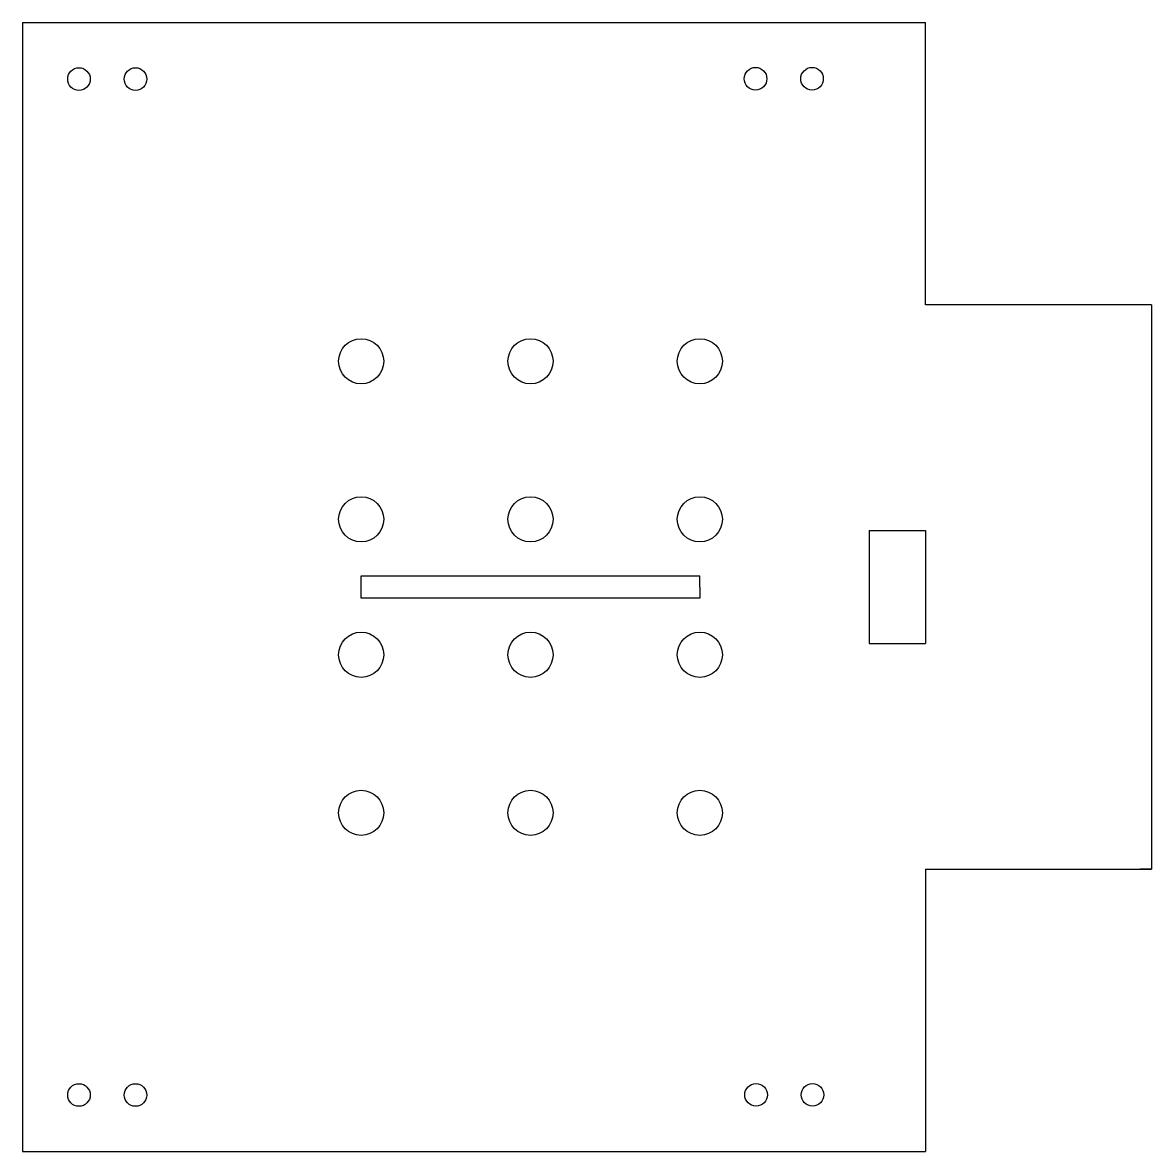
# Model space of a CAD drawing. Header units: millimetres. Extents: x 1658 to 1758, y 1444 to 1544.
import ezdxf

# ---------------------------------------------------------------- set-up
doc = ezdxf.new("R2010")
doc.units = ezdxf.units.MM

msp = doc.modelspace()

# ---------------------------------------------------------------- linework, layer by layer
for p, q in [((1658.42, 1543.64), (1658.42, 1443.64)), ((1658.42, 1543.64), (1663.42, 1543.64)), ((1658.42, 1543.64), (1658.42, 1493.64)), ((1658.42, 1543.64), (1738.42, 1543.64)), ((1738.42, 1518.64), (1738.42, 1543.64)), ((1758.42, 1518.64), (1738.42, 1518.64)), ((1758.42, 1518.64), (1758.42, 1468.64)), ((1758.42, 1518.64), (1758.42, 1517.64)), ((1733.42, 1498.64), (1733.42, 1488.64)), ((1733.42, 1498.64), (1738.42, 1498.64)), ((1738.42, 1498.64), (1738.42, 1488.64)), ((1688.42, 1492.64), (1688.42, 1494.64)), ((1688.42, 1494.64), (1718.42, 1494.64)), ((1718.42, 1493.64), (1718.42, 1494.64)), ((1718.42, 1493.64), (1718.42, 1492.64)), ((1718.42, 1492.64), (1688.42, 1492.64)), ((1733.42, 1488.64), (1738.42, 1488.64)), ((1738.42, 1468.64), (1758.42, 1468.64)), ((1738.42, 1468.64), (1738.42, 1443.64)), ((1758.42, 1468.64), (1757.42, 1468.64)), ((1658.42, 1443.64), (1663.42, 1443.64)), ((1658.42, 1443.64), (1738.42, 1443.64))]:
    msp.add_line(p, q)
for centre, radius in [((1663.42, 1538.64), 1), ((1668.42, 1538.64), 1), ((1723.36, 1538.67), 1), ((1728.36, 1538.67), 1), ((1688.42, 1513.64), 2), ((1703.42, 1513.64), 2), ((1718.42, 1513.64), 2), ((1688.42, 1499.64), 2), ((1703.42, 1499.64), 2), ((1718.42, 1499.64), 2), ((1688.42, 1487.64), 2), ((1703.42, 1487.64), 2), ((1718.42, 1487.64), 2), ((1688.42, 1473.64), 2), ((1703.42, 1473.64), 2), ((1718.42, 1473.64), 2), ((1663.42, 1448.64), 1), ((1668.42, 1448.64), 1), ((1723.4, 1448.66), 1), ((1728.4, 1448.66), 1)]:
    msp.add_circle(centre, radius)

doc.saveas('drawing.dxf')
